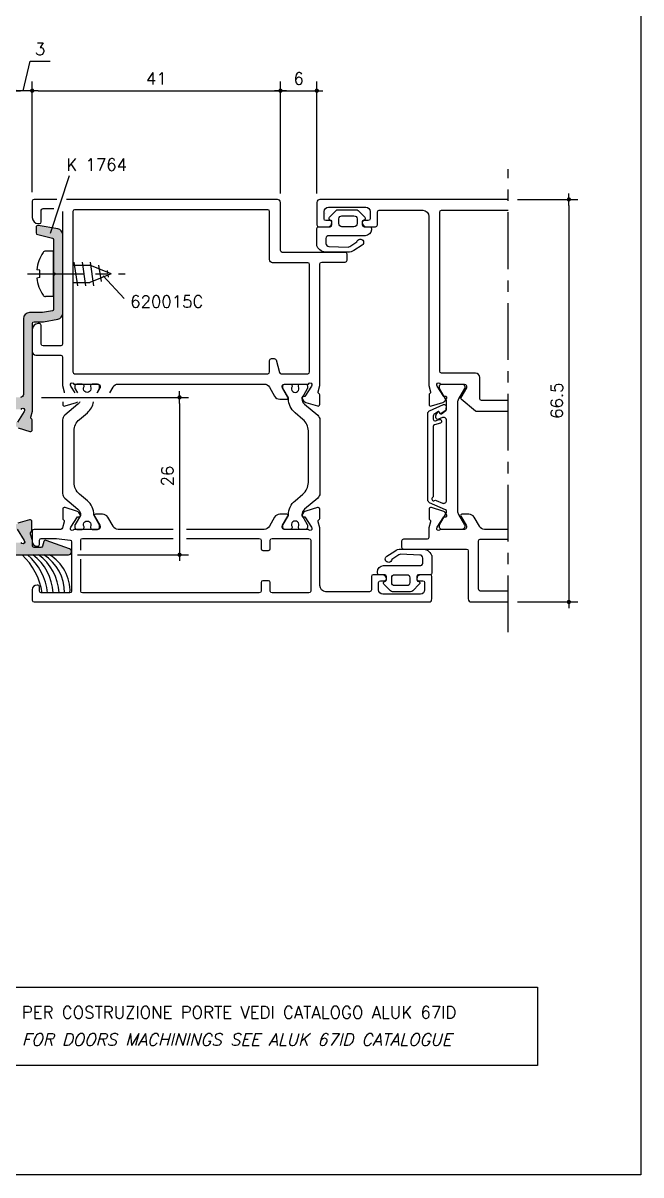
# Model space of a CAD drawing. Extents: x 0 to 4131, y -1600 to 527.
# Drawn here: x 108 to 210, y -960 to -769.7 of the extents above; entities that cross this region are included whole.
import ezdxf

# ---------------------------------------------------------------- set-up
doc = ezdxf.new("R2010")
doc.units = 0
doc.header["$LTSCALE"] = 7.5
doc.header["$MEASUREMENT"] = 0
doc.linetypes.add('CENTER', pattern=[2, 1.25, -0.25, 0.25, -0.25])
doc.layers.get('0').update_dxf_attribs({"linetype": 'CONTINUOUS'})
doc.layers.get('DEFPOINTS').update_dxf_attribs({"linetype": 'CONTINUOUS'})
for name, color, linetype in [('ASSI', 1, 'CENTER'), ('FILL', 8, 'CONTINUOUS'), ('FINE', 7, 'CONTINUOUS'), ('GOMMA', 3, 'CONTINUOUS'), ('GROSSA', 4, 'CONTINUOUS'), ('MARCHIO', 7, 'CONTINUOUS'), ('QUOTE', 254, 'CONTINUOUS'), ('TESTO', 2, 'CONTINUOUS'), ('VITERIA', 40, 'CONTINUOUS')]:
    doc.layers.add(name, color=color, linetype=linetype)
doc.styles.get("Standard").update_dxf_attribs({"font": 'romans.shx'})
doc.dimstyles.new('SCALA_1-1$0', dxfattribs={"dimtxt": 2, "dimasz": 1, "dimexe": 1.5, "dimexo": 1.5, "dimgap": 1, "dimtad": 3, "dimdsep": 46, "dimtxsty": 'Standard', "dimblk1": 'PUNTO', "dimblk2": 'PUNTO', "dimsah": 1, "dimcen": 0.09, "dimclrt": 2, "dimadec": 0, "dimazin": 0, "dimtfac": 0.7, "dimtmove": 0, "dimatfit": 3, "dimldrblk": 'PUNTO', "dimfxl": 1, "dimtolj": 2, "dimarcsym": 0})

# ---------------------------------------------------------------- blocks, each defined once
blk = doc.blocks.new('PUNTO')
blk.add_line((-1, 0), (1, 0))
at = {"const_width": 0.35}
blk.add_lwpolyline([(-0.175, 0, 1), (0.175, 0, 1)], format="xyb", close=True, dxfattribs=at)
blk = doc.blocks.new('*D368')
at = {"layer": 'DEFPOINTS', "color": 0, "transparency": 16777216}
for p in [(106.51, -780.88), (106.51, -780.88), (109.47, -799.14)]:
    blk.add_point(p, dxfattribs=at)
at = {"layer": 'QUOTE', "color": 0, "lineweight": -2, "transparency": 16777216}
for p, q in [((107.99, -780.88), (109.11, -775.99)), ((109.11, -775.99), (112.44, -775.99)), ((109.47, -797.64), (109.47, -779.38)), ((105.51, -780.88), (104.51, -780.88)), ((109.47, -780.88), (106.51, -780.88)), ((109.47, -780.88), (106.51, -780.88)), ((110.47, -780.88), (111.47, -780.88))]:
    blk.add_line(p, q, dxfattribs=at)
blk.add_blockref('PUNTO', (106.51, -780.88), dxfattribs=at)
at = {"layer": 'QUOTE', "color": 0, "lineweight": -2, "transparency": 16777216, "rotation": 180}
blk.add_blockref('PUNTO', (109.47, -780.88), dxfattribs=at)
at = {"layer": 'QUOTE', "color": 2, "transparency": 16777216, "insert": (110.77, -773.99), "char_height": 2, "attachment_point": 5}
blk.add_mtext('\\A2;3', dxfattribs=at)
blk = doc.blocks.new('*D371')
at = {"layer": 'DEFPOINTS', "color": 0, "transparency": 16777216}
for p in [(150.47, -780.88), (109.47, -799.14), (150.47, -799.34)]:
    blk.add_point(p, dxfattribs=at)
at = {"layer": 'QUOTE', "color": 0, "lineweight": -2, "transparency": 16777216}
for p, q in [((109.47, -797.64), (109.47, -779.38)), ((150.47, -797.84), (150.47, -779.38)), ((110.47, -780.88), (149.47, -780.88))]:
    blk.add_line(p, q, dxfattribs=at)
at = {"layer": 'QUOTE', "color": 0, "lineweight": -2, "transparency": 16777216, "rotation": 180}
blk.add_blockref('PUNTO', (109.47, -780.88), dxfattribs=at)
at = {"layer": 'QUOTE', "color": 0, "lineweight": -2, "transparency": 16777216}
blk.add_blockref('PUNTO', (150.47, -780.88), dxfattribs=at)
at = {"layer": 'QUOTE', "color": 2, "transparency": 16777216, "insert": (129.97, -778.88), "char_height": 2, "attachment_point": 5}
blk.add_mtext('\\A2;41', dxfattribs=at)
blk = doc.blocks.new('*D372')
at = {"layer": 'DEFPOINTS', "color": 0, "transparency": 16777216}
for p in [(156.47, -780.88), (150.47, -799.34), (156.47, -799.34)]:
    blk.add_point(p, dxfattribs=at)
at = {"layer": 'QUOTE', "color": 0, "lineweight": -2, "transparency": 16777216}
for p, q in [((150.47, -797.84), (150.47, -779.38)), ((156.47, -797.84), (156.47, -779.38)), ((151.47, -780.88), (155.47, -780.88))]:
    blk.add_line(p, q, dxfattribs=at)
at = {"layer": 'QUOTE', "color": 0, "lineweight": -2, "transparency": 16777216, "rotation": 180}
blk.add_blockref('PUNTO', (150.47, -780.88), dxfattribs=at)
at = {"layer": 'QUOTE', "color": 0, "lineweight": -2, "transparency": 16777216}
blk.add_blockref('PUNTO', (156.47, -780.88), dxfattribs=at)
at = {"layer": 'QUOTE', "color": 2, "transparency": 16777216, "insert": (153.47, -778.88), "char_height": 2, "attachment_point": 5}
blk.add_mtext('\\A2;6', dxfattribs=at)
blk = doc.blocks.new('*D373')
at = {"layer": 'DEFPOINTS', "color": 0, "transparency": 16777216}
for p in [(109.51, -831.54), (115.47, -857.54), (133.8, -857.54)]:
    blk.add_point(p, dxfattribs=at)
at = {"layer": 'QUOTE', "color": 0, "lineweight": -2, "transparency": 16777216}
for p, q in [((111.01, -831.54), (135.3, -831.54)), ((133.8, -832.54), (133.8, -856.54)), ((116.97, -857.54), (135.3, -857.54))]:
    blk.add_line(p, q, dxfattribs=at)
for p, rotation in [((133.8, -831.54), 90), ((133.8, -857.54), 270)]:
    blk.add_blockref('PUNTO', p, dxfattribs=dict(at, rotation=rotation))
at = {"layer": 'QUOTE', "color": 2, "transparency": 16777216, "insert": (131.8, -844.54), "char_height": 2, "attachment_point": 5, "rotation": 90}
blk.add_mtext('\\A2;26', dxfattribs=at)
blk = doc.blocks.new('*D374')
at = {"layer": 'DEFPOINTS', "color": 0, "transparency": 16777216}
for p in [(188.1, -798.84), (188.1, -865.34), (198.1, -865.34)]:
    blk.add_point(p, dxfattribs=at)
at = {"layer": 'QUOTE', "color": 0, "lineweight": -2, "transparency": 16777216}
for p, q in [((189.6, -798.84), (199.6, -798.84)), ((198.1, -799.84), (198.1, -864.34)), ((189.6, -865.34), (199.6, -865.34))]:
    blk.add_line(p, q, dxfattribs=at)
for p, rotation in [((198.1, -798.84), 90), ((198.1, -865.34), 270)]:
    blk.add_blockref('PUNTO', p, dxfattribs=dict(at, rotation=rotation))
at = {"layer": 'QUOTE', "color": 2, "transparency": 16777216, "insert": (196.1, -832.09), "char_height": 2, "attachment_point": 5, "rotation": 90}
blk.add_mtext('\\A2;66.5', dxfattribs=at)

msp = doc.modelspace()

# ---------------------------------------------------------------- hatches: boundary and pattern name
at = {"layer": 'FILL'}
h = msp.add_hatch(color=253, dxfattribs=at)
h.paths.add_polyline_path([(109.5076, -825.3058, -0.06660766), (109.4724, -825.0429), (109.4724, -820.3429, -0.06660766), (109.5076, -820.08), (109.5076, -819.3429, -0.41421356), (109.8076, -819.0429), (111.3076, -819.0429), (113.6812, -818.6244, 0.29032418), (114.4724, -817.9025), (114.4724, -804.4374, 0.29032418), (113.6812, -803.7155), (110.4597, -803.1475, 0.46630766), (110.1076, -803.4429), (110.1076, -804.3429, 0.41421356), (110.4076, -804.6429), (112.8155, -805.2162, -0.34729533), (113.0076, -805.4595), (113.0076, -810.8445), (113.3076, -811.1429), (113.0076, -811.4414), (113.0076, -817.0103, -0.36397023), (112.801, -817.2565), (111.1763, -817.5429), (109.0076, -817.5429, 0.41421356), (108.0076, -818.5429), (108.0076, -831.0432, -0.41421356), (107.5076, -831.5432), (92.0076, -831.5432, 0.41421356), (91.5076, -832.0432), (91.5076, -833.8044), (91.7711, -834.8042, -0.35298496), (91.6332, -835.1547, 0.26778842), (91.532, -835.3271), (91.532, -836.881, 0.5062416), (91.9218, -837.1673), (93.8424, -836.5653, 0.19891237), (94.3122, -836.1725), (94.4591, -835.8915, 0.57735027), (94.2735, -835.599), (93.985, -835.6111), (92.901, -833.903, -0.14232874), (92.8076, -833.5815), (92.8076, -833.5432, -0.70710678), (93.3732, -833.5432), (97.4076, -833.5432, -0.41421356), (97.7076, -833.8432), (97.7076, -834.0628, -0.1316525), (97.6674, -834.2128), (96.7838, -835.7432, 0.57735027), (96.957, -836.0432), (98.1117, -836.0432, 0.26794919), (98.9777, -835.5432), (99.8147, -834.0935, -0.57735027), (101.2004, -834.0935), (102.0374, -835.5432, 0.26794919), (102.9034, -836.0432), (104.0581, -836.0432, 0.57735027), (104.2313, -835.7432), (103.3478, -834.2128, -0.1316525), (103.3076, -834.0628), (103.3076, -833.8432, -0.41421356), (103.6076, -833.5432), (107.6419, -833.5432, -0.70710678), (108.2076, -833.5432), (108.2076, -833.5815, -0.14232874), (108.1141, -833.903), (107.0301, -835.6111), (106.7417, -835.599, 0.57735027), (106.556, -835.8915), (106.703, -836.1725, 0.19891237), (107.1727, -836.5653), (109.0934, -837.1673, 0.5062416), (109.4831, -836.881), (109.4831, -835.3271, 0.26778842), (109.382, -835.1547, -0.35298496), (109.244, -834.8042), (109.5076, -833.8044)])
h.paths.add_polyline_path([(109.5076, -856.0432), (109.5076, -855.5778, -0.07455278), (109.4724, -855.3432), (109.4724, -855.0916), (109.1753, -854.1197, -0.35298496), (109.3157, -853.7702, 0.27154904), (109.418, -853.5957), (109.418, -852.0459, 0.50404149), (109.0303, -851.759), (107.1163, -852.3441, 0.19891237), (106.6439, -852.7336), (106.495, -853.0136, 0.57735027), (106.6785, -853.3074), (106.967, -853.2973), (108.1367, -855.1692), (108.2244, -855.4561, -0.82475828), (107.6419, -855.5432), (103.6076, -855.5432, -0.41421356), (103.3076, -855.2432), (103.3076, -855.0236, -0.1316525), (103.3478, -854.8736), (104.2313, -853.3432, 0.57735027), (104.0581, -853.0432), (102.9034, -853.0432, 0.26794919), (102.0374, -853.5432), (101.2004, -854.9929, -0.57735027), (99.8147, -854.9929), (98.9777, -853.5432, 0.2679492), (98.1117, -853.0432), (96.957, -853.0432, 0.57735027), (96.7838, -853.3432), (97.6674, -854.8736, -0.1316525), (97.7076, -855.0236), (97.7076, -855.2432, -0.41421356), (97.4076, -855.5432), (93.3732, -855.5432, -0.82475828), (92.7907, -855.4561), (92.8784, -855.1692), (94.0481, -853.2973), (94.3366, -853.3074, 0.57735027), (94.5202, -853.0136), (94.3713, -852.7336, 0.19891237), (93.8988, -852.3441), (91.9848, -851.759, 0.50404149), (91.5971, -852.0459), (91.5971, -853.5957, 0.27154904), (91.6995, -853.7702, -0.35298496), (91.8399, -854.1197), (91.5076, -855.2066), (91.5076, -857.0432, 0.41421356), (92.0076, -857.5432), (115.469, -857.5432, 0.83909963), (115.64, -856.5734), (111.7604, -855.1613, 0.44001053), (111.368, -855.3656), (111.1657, -856.1208, -0.33945426), (110.8759, -856.3432), (109.8076, -856.3432, -0.41421356)])

# ---------------------------------------------------------------- linework, layer by layer
at = {"layer": 'ASSI'}
for p, q in [((188.0964, -870.3432), (188.0964, -793.8432)), ((108.6898, -811.1429), (124.8146, -811.1429))]:
    msp.add_line(p, q, dxfattribs=at)
at = {"layer": 'FINE'}
msp.add_lwpolyline([(106.1081, -928.9932), (192.9229, -928.9932), (192.9229, -941.9017), (106.1081, -941.9017)], close=True, dxfattribs=at)
for centre, radius, start, end in [((100.5094, -865.4035), 10.7083, 8.378598, 47.226179), ((102.6305, -864.7597), 9.4177, 5.584582, 50.020194), ((104.4755, -864.2614), 8.4384, 2.840779, 52.763998), ((105.7761, -864.1784), 8.1343, 2.361611, 54.657041), ((107.3594, -863.8072), 7.4442, 359.723167, 57.295485), ((108.8191, -863.5032), 6.8927, 357.172659, 59.845993)]:
    msp.add_arc(centre, radius, start, end, dxfattribs=at)
at = {"layer": 'GOMMA', "color": 80}
for points in [[(158.463, -806.599), (161.6351, -806.716, 0.14993372), (161.917, -806.6353), (163.0897, -805.8727, -1.57694612), (163.9361, -806.3959), (162.6082, -807.2594, -0.1316525), (161.6237, -807.5799), (158.1068, -807.5742, -0.30788831), (156.5164, -806.5973, -0.10605293), (156.4724, -806.3922), (156.4724, -803.6429, -0.41421356), (156.7724, -803.3429), (158.6724, -803.3429, 0.41421356), (158.9724, -803.0429), (158.9724, -802.4964, 0.33945426), (158.8241, -802.3032), (158.6947, -802.2685, -0.57735027), (158.5602, -801.7666), (159.6375, -800.6894, -0.19891237), (159.991, -800.5429), (161.4724, -800.5429), (162.9537, -800.5429, -0.19891237), (163.3073, -800.6894), (164.3845, -801.7666, -0.57735027), (164.25, -802.2685), (164.1206, -802.3032, 0.33945426), (163.9724, -802.4964), (163.9724, -803.0429, 0.41421356), (164.2724, -803.3429), (165.1724, -803.3429, -0.41421356), (165.4724, -803.6429), (165.4724, -803.8429, -0.41421356), (164.4724, -804.8429), (158.4724, -804.8429, 0.4418261), (157.9724, -805.2782), (157.9724, -806.0991, 0.40873762)], [(163.106, -802.8429, -0.41421356), (162.606, -803.3429), (161.606, -803.3429), (160.606, -803.3429, -0.41421356), (160.106, -802.8429), (160.106, -802.0429, -0.41421356), (160.606, -801.5429), (161.606, -801.5429), (162.606, -801.5429, -0.41421356), (163.106, -802.0429)], [(155.0724, -845.6001), (155.0724, -837.0858, 0.22169588), (154.1793, -835.1707), (152.869, -834.0712, -0.22169595), (151.7974, -831.7731), (151.7974, -831.7461, 0.13165213), (151.7706, -831.6461), (150.8992, -830.1367, -0.13165206), (150.8724, -830.0367), (150.8724, -829.6429, -0.41421356), (151.1724, -829.3429), (152.0724, -829.3429, -0.41421356), (152.3724, -829.6429), (152.3724, -829.7631, 1.80915259), (153.4224, -829.7631), (153.4224, -829.6429, -0.41421356), (153.7224, -829.3429), (154.6224, -829.3429, -0.41421356), (154.9224, -829.6429), (154.9224, -830.0367, -0.13165307), (154.8956, -830.1367), (154.0242, -831.646, 0.131653), (153.9974, -831.746), (153.9974, -831.7527, 0.22169402), (154.426, -832.672), (156.6152, -834.5089, -0.22169215), (156.9724, -835.275), (156.9724, -847.4109, -0.22169225), (156.6152, -848.1769), (154.426, -850.0139, 0.22169233), (153.9974, -850.9331), (153.9974, -850.9398, 0.131653), (154.0242, -851.0398), (154.8956, -852.5492, -0.13165307), (154.9224, -852.6492), (154.9224, -853.0429, -0.41421356), (154.6224, -853.3429), (153.7224, -853.3429, -0.41421356), (153.4224, -853.0429), (153.4224, -852.9227, 1.80915259), (152.3724, -852.9228), (152.3724, -853.0429, -0.41421356), (152.0724, -853.3429), (151.1724, -853.3429, -0.41421356), (150.8724, -853.0429), (150.8724, -852.6492, -0.13165206), (150.8992, -852.5492), (151.7707, -851.0396, 0.13378339), (151.7975, -850.938, -0.22389429), (152.869, -848.6147), (154.178, -847.5163, 0.22187762)], [(174.8051, -848.4877), (174.8051, -834.1982, -0.29621349), (175.1017, -833.7414), (177.3836, -832.7254, -0.54673729), (177.8056, -833.003), (177.7997, -833.5094, -0.2415992), (177.6718, -833.7517), (177.0051, -834.2185, -0.5088312), (176.7757, -834.1398), (176.7406, -834.0258, 0.52275431), (176.4277, -833.9261), (175.8153, -834.3963, 0.23290838), (175.698, -834.6341), (175.6977, -835.1183, 0.50979497), (176.0905, -835.4038), (176.6959, -835.2069, -1), (176.8815, -835.7775), (175.9051, -836.0916, 0.32573221), (175.697, -836.3772), (175.6977, -847.835, -0.24217939), (175.5721, -848.0791, 0.97005996), (175.9058, -848.5775, -0.24963244), (176.1871, -848.5576), (177.2019, -849.0094, 0.5429557), (177.9052, -848.5526), (177.9052, -835.3512, 0.53679731), (177.2106, -834.8906), (176.5608, -835.1652, -0.53674313), (176.144, -834.8889), (176.144, -834.551, -0.14309029), (176.1911, -834.3895), (176.4374, -834.0039, -0.63006851), (176.706, -834.0368), (176.7434, -834.1482, 0.50570439), (177.0502, -834.2465), (177.7811, -833.7178, 0.2406067), (177.9052, -833.4747), (177.9052, -832.4029, 0.13165403), (177.7444, -831.8029), (176.7454, -830.0726, -0.13165403), (176.7052, -829.9226), (176.7052, -829.7429, -0.41421356), (177.1052, -829.3429), (180.5052, -829.3429, -0.41421356), (180.9052, -829.7429), (180.9052, -829.9226, -0.1316525), (180.865, -830.0726), (179.866, -831.8029, 0.1316525), (179.7052, -832.4029), (179.7052, -850.2829, 0.1316525), (179.866, -850.8829), (180.865, -852.6133, -0.1316525), (180.9052, -852.7633), (180.9052, -852.9429, -0.41421356), (180.5052, -853.3429), (177.1052, -853.3429, -0.41421356), (176.7052, -852.9429), (176.7052, -852.7633, -0.13165403), (176.7454, -852.6133), (177.7444, -850.883, 0.10287917), (177.8975, -850.4189, 0.33122592), (177.7176, -850.1092), (175.1017, -848.9445, -0.29621349)], [(173.4846, -857.5868), (170.3125, -857.4699, 0.14993372), (170.0306, -857.5506), (168.8579, -858.3132, -1.57694612), (168.0115, -857.79), (169.3395, -856.9265, -0.1316525), (170.3239, -856.606), (173.8408, -856.6117, -0.30788831), (175.4312, -857.5886, -0.10605293), (175.4752, -857.7937), (175.4752, -860.5429, -0.41421356), (175.1752, -860.8429), (173.2752, -860.8429, 0.41421356), (172.9752, -861.1429), (172.9752, -861.6895, 0.33945426), (173.1235, -861.8827), (173.2529, -861.9173, -0.57735027), (173.3874, -862.4192), (172.3101, -863.4965, -0.19891237), (171.9566, -863.6429), (170.4752, -863.6429), (168.9939, -863.6429, -0.19891237), (168.6403, -863.4965), (167.5631, -862.4192, -0.57735027), (167.6976, -861.9173), (167.827, -861.8827, 0.33945426), (167.9752, -861.6895), (167.9752, -861.1429, 0.41421356), (167.6752, -860.8429), (166.7752, -860.8429, -0.41421356), (166.4752, -860.5429), (166.4752, -860.3429, -0.41421356), (167.4752, -859.3429), (173.4752, -859.3429, 0.4418261), (173.9752, -858.9077), (173.9752, -858.0867, 0.40873762)], [(168.8416, -861.3429, -0.41421356), (169.3416, -860.8429), (170.3416, -860.8429), (171.3416, -860.8429, -0.41421356), (171.8416, -861.3429), (171.8416, -862.1429, -0.41421356), (171.3416, -862.6429), (170.3416, -862.6429), (169.3416, -862.6429, -0.41421356), (168.8416, -862.1429)]]:
    msp.add_lwpolyline(points, format="xyb", close=True, dxfattribs=at)
for points in [[(120.1666, -830.7932), (120.5456, -830.1367, 0.13165206), (120.5724, -830.0367), (120.5724, -829.6429, 0.41421356), (120.2724, -829.3429), (119.3724, -829.3429, 0.41421356), (119.0724, -829.6429), (119.0724, -829.7631, -1.80915259), (118.0224, -829.7631), (118.0224, -829.6429, 0.41421356), (117.7224, -829.3429), (116.8224, -829.3429, 0.41421356), (116.5224, -829.6429), (116.5224, -830.0367, 0.13165307), (116.5492, -830.1367), (116.9282, -830.7932)], [(117.3188, -832.2932, -0.10171511), (117.0187, -832.672), (114.8296, -834.5089, 0.22169215), (114.4724, -835.275), (114.4724, -847.4109, 0.22169225), (114.8296, -848.1769), (117.0187, -850.0139, -0.22169233), (117.4474, -850.9331), (117.4474, -850.9398, -0.131653), (117.4206, -851.0398), (116.5492, -852.5492, 0.13165307), (116.5224, -852.6492), (116.5224, -853.0429, 0.41421356), (116.8224, -853.3429), (117.7224, -853.3429, 0.41421356), (118.0224, -853.0429), (118.0224, -852.9227, -1.80915259), (119.0724, -852.9228), (119.0724, -853.0429, 0.41421356), (119.3724, -853.3429), (120.2724, -853.3429, 0.41421356), (120.5724, -853.0429), (120.5724, -852.6492, 0.13165206), (120.5456, -852.5492), (119.6741, -851.0396, -0.13378339), (119.6473, -850.938, 0.22389429), (118.5757, -848.6147), (117.2667, -847.5163, -0.22187762), (116.3724, -845.6001), (116.3724, -837.0858, -0.22169588), (117.2654, -835.1707), (118.5757, -834.0712, 0.17639846), (119.602, -832.2932)]]:
    msp.add_lwpolyline(points, format="xyb", dxfattribs=at)
at = {"layer": 'GROSSA', "color": 8}
msp.add_line((157.9741, -801.1432), (157.9741, -801.1432), dxfattribs=at)
for points in [[(113.5489, -798.8429), (109.7724, -798.8429, 0.41421356), (109.4724, -799.1429), (109.4724, -801.8429, 0.41421356), (110.4724, -802.8429), (110.6724, -802.8429, 0.41421356), (110.9724, -802.5429), (110.9724, -800.6429, -0.41421356), (111.2724, -800.3429), (113.0481, -800.3429)], [(122.2599, -830.7932), (122.8086, -829.8429, -0.26794919), (123.6746, -829.3429), (147.7702, -829.3429, -0.26794919), (148.6362, -829.8429), (149.5022, -831.3429, 0.26794919), (150.3682, -831.8429), (151.5229, -831.8429, 0.57735027), (151.6961, -831.5429), (150.8126, -830.0126, -0.1316525), (150.7724, -829.8626), (150.7724, -829.6429, -0.41421356), (151.0724, -829.3429), (155.1067, -829.3429, -0.70710678), (155.6724, -829.3429), (155.6724, -829.3812, -0.14232874), (155.579, -829.7027), (154.4949, -831.4108), (154.2065, -831.3987, 0.57735027), (154.0209, -831.6912), (154.1678, -831.9723, 0.19891237), (154.6375, -832.365), (156.5582, -832.967, 0.5062416), (156.9479, -832.6807), (156.9479, -831.1297, 0.27154904), (156.8468, -830.9544, -0.35298496), (156.7088, -830.6039), (156.9724, -829.6041), (156.9724, -809.4929, -0.41421356), (157.2724, -809.1929), (161.1724, -809.1929, 0.41421356), (161.4724, -808.8929), (161.4724, -807.8929, 0.41421356), (161.1724, -807.5929), (150.7724, -807.5929, -0.41421356), (150.4724, -807.2929), (150.4724, -799.3429, 0.41421356), (149.9724, -798.8429), (115.1303, -798.8429)], [(188.0964, -798.8429), (156.9724, -798.8429, 0.41421356), (156.4724, -799.3429), (156.4724, -803.0429, 0.41421356), (156.7724, -803.3429), (158.2724, -803.3429, 0.41421356), (158.9724, -802.6429, 0.41421356), (158.6724, -802.3429), (157.9724, -802.3429, -0.41421356), (157.6724, -802.0429), (157.6724, -800.8429, -0.41421356), (158.3724, -800.1429), (164.5724, -800.1429, -0.41421356), (165.2724, -800.8429), (165.2724, -802.0429, -0.41421356), (164.9724, -802.3429), (164.2724, -802.3429, 0.41421356), (163.9724, -802.6429, 0.41421356), (164.6724, -803.3429), (166.1724, -803.3429, 0.41421356), (166.4724, -803.0429), (166.4724, -800.9429, -0.41421356), (166.7724, -800.6429), (173.9724, -800.6429, -0.41421356), (174.9724, -801.6429), (174.9724, -829.6041), (175.2359, -830.6039, -0.35298496), (175.098, -830.9544, 0.27154904), (174.9969, -831.1297), (174.9969, -832.6807, 0.5062416), (175.3866, -832.967), (177.3073, -832.365, 0.19891237), (177.777, -831.9723), (177.9239, -831.6912, 0.57735027), (177.7383, -831.3987), (177.4499, -831.4108), (176.3658, -829.7027, -0.14232874), (176.2724, -829.3812), (176.2724, -829.3429, -0.70710678), (176.8381, -829.3429), (176.8381, -829.3429), (180.7724, -829.3429), (180.8724, -829.3429, -0.41421356), (181.1724, -829.6429), (181.1724, -829.9429), (180.2486, -831.5429, 0.36397023), (180.2933, -831.7961), (182.6489, -833.7728, 0.17632698), (182.8417, -833.8429), (188.0964, -833.8429)], [(114.4724, -800.8136), (114.4724, -822.7429, -0.41421356), (114.1724, -823.0429), (111.2724, -823.0429, -0.41421356), (110.9724, -822.7429), (110.9724, -819.6429, 0.41421356), (110.6724, -819.3429), (110.4724, -819.3429, 0.41421356), (109.4724, -820.3429), (109.4724, -823.9429, 0.41421356), (110.0724, -824.5429), (114.1724, -824.5429, -0.41421356), (114.4724, -824.8429), (114.4724, -829.6041), (114.7359, -830.6039, -0.16188758), (114.7326, -830.7932, -0.16188758)], [(188.0964, -832.0429), (183.6735, -832.0429, -0.41421356), (183.3735, -831.7429), (183.3735, -828.2383, 0.41421356), (182.6735, -827.5383), (177.0724, -827.5383, -0.41421356), (176.7724, -827.2383), (176.7724, -800.9429, -0.41421356), (177.0724, -800.6429), (188.0964, -800.6429)], [(116.5579, -830.7932), (115.8658, -829.7027, -0.14232874), (115.7724, -829.3812), (115.7724, -829.3429, -0.70710678), (116.3381, -829.3429), (116.3381, -829.3429), (120.3724, -829.3429, -0.41421356), (120.6724, -829.6429), (120.6724, -829.8626, -0.1316525), (120.6322, -830.0126), (120.1815, -830.7932)], [(114.4969, -832.2932), (114.4969, -832.6807, 0.5062416), (114.8866, -832.967), (116.8073, -832.365, 0.0558313), (116.9702, -832.2932)], [(132.7569, -853.3429), (123.6746, -853.3429, -0.2679492), (122.8086, -852.8429), (121.9425, -851.3429, 0.2679492), (121.0765, -850.8429), (119.9218, -850.8429, 0.57735027), (119.7486, -851.1429), (120.6322, -852.6733, -0.1316525), (120.6724, -852.8233), (120.6724, -853.0429, -0.41421356), (120.3724, -853.3429), (116.3381, -853.3429, -0.70710678), (115.7724, -853.3429), (115.7724, -853.3047, -0.14232874), (115.8658, -852.9831), (116.9499, -851.275), (117.2383, -851.2871, 0.57735027), (117.4239, -850.9947), (117.277, -850.7136, 0.19891237), (116.8073, -850.3208), (114.8866, -849.7189, 0.5062416), (114.4969, -850.0051), (114.4969, -851.5562, 0.27154904), (114.598, -851.7315, -0.35298496), (114.7359, -852.082), (114.4625, -853.1194, -0.34057576), (114.1724, -853.3429), (109.7724, -853.3432, 0.41419762), (109.4724, -853.6432), (109.4724, -855.3432, 0.41421356), (110.2724, -856.1432), (110.3724, -856.1432, 0.41421356), (110.6724, -855.8432), (110.6724, -855.1387, -0.41421356), (110.9724, -854.8387), (113.4724, -854.8387), (115.7081, -855.107, -0.37965082), (115.9724, -855.4048), (115.9724, -863.5432, -0.41421356), (115.6724, -863.8432), (110.9724, -863.8432, -0.41421356), (110.6724, -863.5432), (110.6724, -862.8432, 0.41421356), (110.3724, -862.5432), (110.2724, -862.5432, 0.41421356), (109.4724, -863.3432), (109.4724, -865.0432, 0.41421356), (109.7724, -865.3432), (174.9741, -865.3432, 0.41421356), (175.4741, -864.8432), (175.4741, -861.1432, 0.41421356), (175.1741, -860.8432), (173.6741, -860.8432, 0.41421356), (172.9741, -861.5432, 0.41421356), (173.2741, -861.8432), (173.9741, -861.8432, -0.41421356), (174.2741, -862.1432), (174.2741, -863.3432, -0.41421356), (173.5741, -864.0432), (167.3741, -864.0432, -0.41421356), (166.6741, -863.3432), (166.6741, -862.1432, -0.41421356), (166.9741, -861.8432), (167.6741, -861.8432, 0.41421356), (167.9741, -861.5432, 0.41421356), (167.2741, -860.8432), (165.7741, -860.8432, 0.41421356), (165.4741, -861.1432), (165.4741, -863.3432, -0.41421356), (165.1741, -863.6432), (157.9724, -863.6432, -0.41421356), (156.9724, -862.6432), (156.9724, -853.0818), (156.7088, -852.082, -0.35298496), (156.8468, -851.7315, 0.27154904), (156.9479, -851.5562), (156.9479, -850.0051, 0.5062416), (156.5582, -849.7189), (154.6375, -850.3208, 0.19891237), (154.1678, -850.7136), (154.0209, -850.9947, 0.57735027), (154.2065, -851.2871), (154.4949, -851.275), (155.579, -852.9831, -0.14232874), (155.6724, -853.3047), (155.6724, -853.3429, -0.70710678), (155.1067, -853.3429), (151.0724, -853.3429, -0.41421356), (150.7724, -853.0429), (150.7724, -852.8233, -0.1316525), (150.8126, -852.6733), (151.6961, -851.1429, 0.57735027), (151.5229, -850.8429), (150.3682, -850.8429, 0.26794919), (149.5022, -851.3429), (148.6362, -852.8429, -0.26794919), (147.7702, -853.3429), (134.9563, -853.3429)], [(188.0964, -853.3429), (184.1746, -853.3429, -0.26794919), (183.3086, -852.8429), (182.4425, -851.3429, 0.26794919), (181.5765, -850.8429), (180.4218, -850.8429, 0.57735027), (180.2486, -851.1429), (181.1322, -852.6733, -0.1316525), (181.1724, -852.8233), (181.1724, -853.0429, -0.41421356), (180.8724, -853.3429), (176.8381, -853.3429), (176.8381, -853.3429, -0.70710678), (176.2724, -853.3429), (176.2724, -853.3047, -0.14232874), (176.3658, -852.9831), (177.4499, -851.275), (177.7383, -851.2871, 0.57735027), (177.9239, -850.9947), (177.777, -850.7136, 0.19891237), (177.3073, -850.3208), (175.3866, -849.7189, 0.5062416), (174.9969, -850.0051), (174.9969, -851.5562, 0.27154904), (175.098, -851.7315, -0.35298496), (175.2359, -852.082), (174.9724, -853.0818), (174.9724, -854.6929, -0.41421356), (174.6724, -854.9929), (170.7724, -854.9929, 0.41421356), (170.4724, -855.2929), (170.4724, -856.2929, 0.41421356), (170.7724, -856.5929), (181.1724, -856.5929, -0.41421356), (181.4724, -856.8929), (181.4724, -864.8429, 0.41421356), (181.9724, -865.3429), (188.0964, -865.3429)], [(117.4724, -856.7932), (117.4724, -855.1437, -0.41421356), (117.7724, -854.8437), (132.7569, -854.8437)], [(134.9563, -854.8437), (146.9724, -854.8437, -0.41421356), (147.2724, -855.1437), (147.2724, -856.5437, 0.41421356), (147.5724, -856.8437), (148.4724, -856.8437, 0.41421356), (148.7724, -856.5437), (148.7724, -855.1437, -0.41421356), (149.0724, -854.8437), (155.1724, -854.8437, -0.41421356), (155.4724, -855.1437), (155.4724, -863.5432, -0.41421356), (155.1724, -863.8432), (149.0724, -863.8432, -0.41421356), (148.7724, -863.5432), (148.7724, -862.1432, 0.41421356), (148.4724, -861.8432), (147.5724, -861.8432, 0.41421356), (147.2724, -862.1432), (147.2724, -863.5432, -0.41421356), (146.9724, -863.8432), (117.7724, -863.8432, -0.41421356), (117.4724, -863.5432), (117.4724, -858.2932)], [(188.0964, -863.5429), (183.4724, -863.5429, -0.41421356), (183.1724, -863.2429), (183.1724, -855.2429, -0.41421356), (183.4724, -854.9429), (188.0964, -854.9429)]]:
    msp.add_lwpolyline(points, format="xyb", dxfattribs=at)
msp.add_lwpolyline([(148.6724, -825.4429, -0.41421356), (148.9724, -825.1429), (149.4422, -825.1429, -0.33945426), (149.732, -825.3653), (150.2827, -827.4206, 0.33945426), (150.5725, -827.6429), (154.9724, -827.6429, 0.41421356), (155.2724, -827.3429), (155.2724, -809.5929, 0.41421356), (154.9724, -809.2929), (149.1724, -809.2929, -0.41421356), (148.6724, -808.7929), (148.6724, -800.8429, 0.41421356), (148.3724, -800.5429), (116.4724, -800.5429, 0.41421356), (116.1724, -800.8429), (116.1724, -827.3429, 0.41421356), (116.4724, -827.6429), (148.3724, -827.6429, 0.41421356), (148.6724, -827.3429)], format="xyb", close=True, dxfattribs=at)
at = {"layer": 'GROSSA'}
for points in [[(107.1727, -836.5653), (109.0934, -837.1673, 0.5062416), (109.4831, -836.881), (109.4831, -835.3299, 0.27154904), (109.382, -835.1547, -0.35298496), (109.244, -834.8042), (109.5076, -833.8044), (109.5076, -819.3429, -0.41421356), (109.8076, -819.0429), (111.3076, -819.0429), (113.6812, -818.6244, 0.36397023), (114.5076, -817.6396), (114.5076, -804.7004, 0.36397023), (113.6812, -803.7155), (110.4597, -803.1475, 0.46630766), (110.1076, -803.4429), (110.1076, -804.3429, 0.41421356), (110.4076, -804.6429), (112.8155, -805.2162, -0.34729533), (113.0076, -805.4595), (113.0076, -810.8445), (113.3076, -811.1429), (113.0076, -811.4414), (113.0076, -817.0103, -0.36397023), (112.801, -817.2565), (111.1763, -817.5429), (109.0076, -817.5429, 0.41421356), (108.0076, -818.5429), (108.0076, -831.0432, -0.41421356), (107.5076, -831.5432)], [(107.6419, -833.5432, -0.70710678), (108.2076, -833.5432), (108.2076, -833.5815, -0.14232874), (108.1141, -833.903), (107.0301, -835.6111)], [(92.0076, -857.5432), (115.469, -857.5432, 0.83909963), (115.64, -856.5734), (111.7604, -855.1613, 0.44001053), (111.368, -855.3656), (111.1657, -856.1208, -0.33945426), (110.8759, -856.3432), (109.8076, -856.3432, -0.41421356), (109.5076, -856.0432), (109.5076, -855.2066), (109.1753, -854.1197, -0.35298496), (109.3157, -853.7702, 0.27154904), (109.418, -853.5957), (109.418, -852.0459, 0.50404149), (109.0303, -851.759), (107.1163, -852.3441, 0.19891237)], [(106.967, -853.2973), (108.1367, -855.1692), (108.2244, -855.4561, -0.82475828), (107.6419, -855.5432)]]:
    msp.add_lwpolyline(points, format="xyb", dxfattribs=at)
at = {"layer": 'MARCHIO'}
msp.add_lwpolyline([(0, -960), (0, -663), (210, -663), (210, -960)], close=True, dxfattribs=at)
at = {"layer": 'QUOTE'}
for p, q in [((112.4846, -804.3992), (115.6509, -794.9151)), ((121.1942, -811.4908), (124.6773, -815.1902))]:
    msp.add_line(p, q, dxfattribs=at)
at = {"layer": 'VITERIA'}
for p, q in [((113.0076, -807.3929), (111.6784, -807.3929)), ((113.0076, -814.8929), (113.0076, -807.3929)), ((110.7053, -810.5429), (110.2304, -810.4592)), ((110.7053, -811.7429), (110.7053, -810.5429)), ((116.1724, -809.6929), (119.0053, -809.6929)), ((116.367, -809.1929), (116.9313, -813.0929)), ((117.707, -809.1929), (118.2713, -813.0929)), ((122.5059, -811.1429), (119.0053, -809.6929)), ((119.047, -809.1929), (119.6113, -813.0929)), ((120.4387, -809.7135), (120.8707, -812.3934)), ((121.8453, -810.5608), (122.0265, -811.6851)), ((110.7053, -811.7429), (110.2304, -811.8267)), ((122.5059, -811.1429), (119.0053, -812.5929)), ((116.1724, -812.5929), (119.0053, -812.5929)), ((113.0076, -814.8929), (111.68, -814.8929))]:
    msp.add_line(p, q, dxfattribs=at)
for centre, radius, start, end in [((116.1716, -811.0061), 5.9663, 145.282778, 174.740082), ((111.6784, -807.8929), 0.5, 90, 145.282778), ((116.2451, -811.2501), 6.0423, 185.475292, 214.544864), ((111.68, -814.3929), 0.5, 214.544864, 270)]:
    msp.add_arc(centre, radius, start, end, dxfattribs=at)

# ---------------------------------------------------------------- texts
at = {"layer": 'QUOTE', "color": 2}
for s, p in [('K 1764', (115.0938, -794.0984)), ('620015C', (125.652, -816.7171))]:
    msp.add_text(s, height=2, dxfattribs=at).set_placement(p)
at = {"layer": 'TESTO'}
msp.add_text('PER COSTRUZIONE PORTE VEDI CATALOGO ALUK 67ID', height=2, dxfattribs=at).set_placement((107.7575, -934.1356))
at = {"layer": 'TESTO', "oblique": 15}
msp.add_text('FOR DOORS MACHININGS SEE ALUK 67ID CATALOGUE', height=2, dxfattribs=at).set_placement((107.7575, -938.6356))

# ---------------------------------------------------------------- dimensions: what is measured, and where the dimension line sits
at = {"layer": 'QUOTE'}
dim = msp.add_linear_dim(base=(106.5076, -780.8821), p1=(109.4724, -799.1429), p2=(106.5076, -780.8821), dimstyle='SCALA_1-1$0', override={"dimdec": 0, "dimtmove": 1}, dxfattribs=at)
dim.commit()
dim.dimension.update_dxf_attribs({"geometry": '*D368', "text_midpoint": (110.1066, -775.9852), "dimtype": 160})
for base, p1, p2, picture, middle in [((150.4724, -780.8821), (109.4724, -799.1429), (150.4724, -799.3429), '*D371', (129.9724, -778.8821)), ((156.4724, -780.8821), (150.4724, -799.3429), (156.4724, -799.3429), '*D372', (153.4724, -778.8821))]:
    dim = msp.add_linear_dim(base=base, p1=p1, p2=p2, dimstyle='SCALA_1-1$0', override={"dimdec": 0}, dxfattribs=at)
    dim.commit()
    dim.dimension.update_dxf_attribs({"geometry": picture, "text_midpoint": middle})
for base, p1, p2, picture, middle in [((198.0964, -865.3432), (188.0964, -798.8432), (188.0964, -865.3432), '*D374', (196.0964, -832.0932)), ((133.7978, -857.5432), (109.5076, -831.5432), (115.469, -857.5432), '*D373', (131.7978, -844.5432))]:
    dim = msp.add_linear_dim(base=base, p1=p1, p2=p2, angle=90, dimstyle='SCALA_1-1$0', dxfattribs=at)
    dim.commit()
    dim.dimension.update_dxf_attribs({"geometry": picture, "text_midpoint": middle})

doc.saveas('drawing.dxf')
